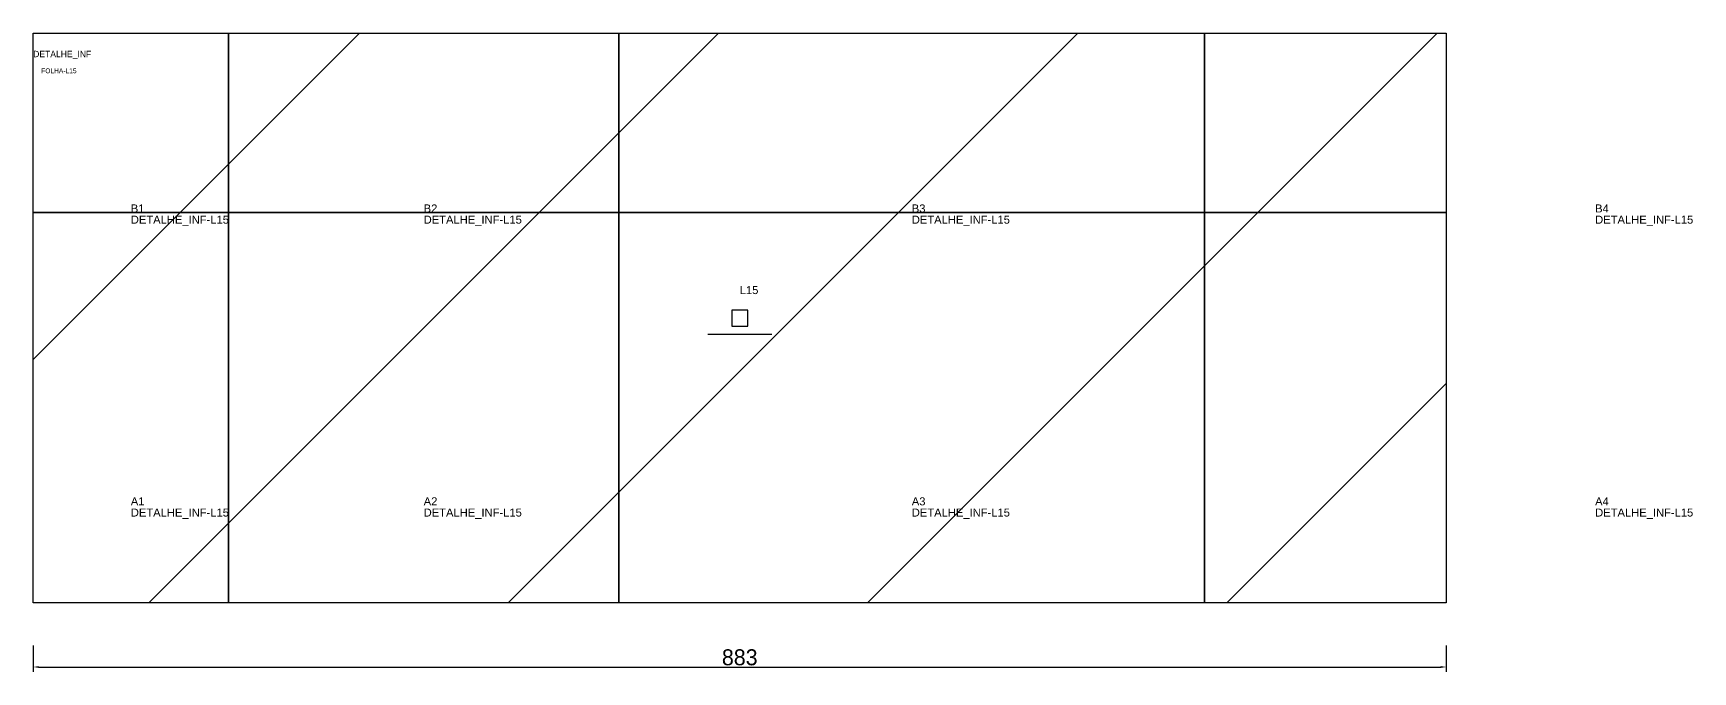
# Model space of a CAD drawing. Header units: metres. Extents: x 222 to 3272, y -197 to 202.
# Drawn here: x 222 to 1259, y -197 to 202 of the extents above; entities that cross this region are included whole.
import ezdxf

# ---------------------------------------------------------------- set-up
doc = ezdxf.new("R2010")
doc.units = ezdxf.units.M
for name, color, linetype in [('3', 3, 'CONTINUOUS'), ('AUX00', 7, 'CONTINUOUS'), ('COTA', 241, 'CONTINUOUS'), ('FOLHA', 255, 'CONTINUOUS'), ('Hachura', 251, 'CONTINUOUS'), ('NOMENCLATURA', 7, 'CONTINUOUS'), ('Nível', 160, 'CONTINUOUS'), ('Painéis', 200, 'CONTINUOUS'), ('Pilares', 5, 'CONTINUOUS'), ('SARR_2.2x7', 40, 'CONTINUOUS')]:
    doc.layers.add(name, color=color, linetype=linetype)
doc.styles.add('ARIAL', font='Arial.ttf')
doc.styles.add('STR_STANDARD', font='arial.ttf')
doc.dimstyles.new('EZ DXF', dxfattribs={"dimtxt": 10, "dimasz": 3.5, "dimexe": 3, "dimexo": 1.5, "dimgap": 1, "dimtad": 1, "dimdec": 1, "dimdsep": 46, "dimcen": 2.5, "dimazin": 3, "dimtfac": 1, "dimtmove": 0, "dimatfit": 3})

msp = doc.modelspace()

# ---------------------------------------------------------------- hatches: boundary and pattern name
at = {"layer": 'Hachura'}
h = msp.add_hatch(dxfattribs=at)
h.set_pattern_fill('ANSI31', scale=50)
h.paths.add_polyline_path([(222.2, 201.5), (1105.2, 201.5), (1105.2, -154.5), (222.2, -154.5)])
h = msp.add_hatch(dxfattribs=at)
h.set_pattern_fill('ANSI31', scale=50)
h.paths.add_polyline_path([(222.2, 201.5), (1105.2, 201.5), (1105.2, -154.5), (222.2, -154.5)])

# ---------------------------------------------------------------- linework, layer by layer
at = {"layer": '3'}
for points in [[(344.2, -154.5), (344.2, 201.5)], [(344.2, -154.5), (344.2, 201.5)], [(588.2, -154.5), (588.2, 201.5)], [(588.2, -154.5), (588.2, 201.5)], [(954.2, -154.5), (954.2, 201.5)], [(954.2, -154.5), (954.2, 201.5)], [(222.2, 89.5), (1105.2, 89.5)], [(222.2, 89.5), (1105.2, 89.5)]]:
    msp.add_lwpolyline(points, close=True, dxfattribs=at)
at = {"layer": 'Painéis', "color": 200}
for p, q in [((222.2, 201.5), (1105.2, 201.5)), ((222.2, -154.5), (222.2, 201.5)), ((222.2, 201.5), (1105.2, 201.5)), ((222.2, -154.5), (222.2, 201.5)), ((1105.2, 201.5), (1105.2, -154.5)), ((1105.2, 201.5), (1105.2, -154.5)), ((1105.2, -154.5), (222.2, -154.5)), ((1105.2, -154.5), (222.2, -154.5))]:
    msp.add_line(p, q, dxfattribs=at)
at = {"layer": 'Pilares'}
msp.add_lwpolyline([(658.7, 18.5), (668.7, 18.5), (668.7, 28.5), (658.7, 28.5)], close=True, dxfattribs=at)
msp.add_lwpolyline([(658.7, 18.5), (668.7, 18.5), (668.7, 28.5), (658.7, 28.5)], close=True, dxfattribs=at)
at = {"layer": 'SARR_2.2x7'}
msp.add_line((643.7, 13.5), (683.7, 13.5), dxfattribs=at)
msp.add_line((643.7, 13.5), (683.7, 13.5), dxfattribs=at)

# ---------------------------------------------------------------- texts
at = {"layer": '3', "style": 'STR_STANDARD'}
for s, p in [('B1', (283.2, 89.5)), ('B1', (283.2, 89.5)), ('B2', (466.2, 89.5)), ('B2', (466.2, 89.5)), ('B3', (771.2, 89.5)), ('B3', (771.2, 89.5)), ('B4', (1198.2, 89.5)), ('B4', (1198.2, 89.5)), ('A1', (283.2, -93.5)), ('A1', (283.2, -93.5)), ('A2', (466.2, -93.5)), ('A2', (466.2, -93.5)), ('A3', (771.2, -93.5)), ('A3', (771.2, -93.5)), ('A4', (1198.2, -93.5)), ('A4', (1198.2, -93.5))]:
    msp.add_text(s, height=5, dxfattribs=at).set_placement(p)
at = {"layer": 'AUX00', "style": 'STR_STANDARD'}
for p in [(283.2, 82.5), (283.2, 82.5), (466.2, 82.5), (466.2, 82.5), (771.2, 82.5), (771.2, 82.5), (1198.2, 82.5), (1198.2, 82.5), (283.2, -100.5), (283.2, -100.5), (466.2, -100.5), (466.2, -100.5), (771.2, -100.5), (771.2, -100.5), (1198.2, -100.5), (1198.2, -100.5)]:
    msp.add_text('DETALHE_INF-L15', height=5, dxfattribs=at).set_placement(p)
at = {"layer": 'FOLHA'}
msp.add_text('FOLHA-L15', height=3, dxfattribs=at).set_placement((227.2, 176.5))
msp.add_text('FOLHA-L15', height=3, dxfattribs=at).set_placement((227.2, 176.5))
at = {"layer": 'NOMENCLATURA', "insert": (663.7, 43.5), "char_height": 5, "attachment_point": 1, "style": 'ARIAL'}
msp.add_mtext('L15', dxfattribs=at)
msp.add_mtext('L15', dxfattribs=at)
at = {"layer": 'Nível'}
msp.add_text('DETALHE_INF', height=4, dxfattribs=at).set_placement((222.2, 186.5))
msp.add_text('DETALHE_INF', height=4, dxfattribs=at).set_placement((222.2, 186.5))

# ---------------------------------------------------------------- dimensions: what is measured, and where the dimension line sits
at = {"layer": 'COTA'}
msp.add_linear_dim(base=(222.2, -194.5), p1=(222.2, -179.5), p2=(1105.2, -179.5), dimstyle='EZ DXF', dxfattribs=at).render()
msp.add_linear_dim(base=(222.2, -194.5), p1=(222.2, -179.5), p2=(1105.2, -179.5), dimstyle='EZ DXF', dxfattribs=at).render()

doc.saveas('drawing.dxf')
